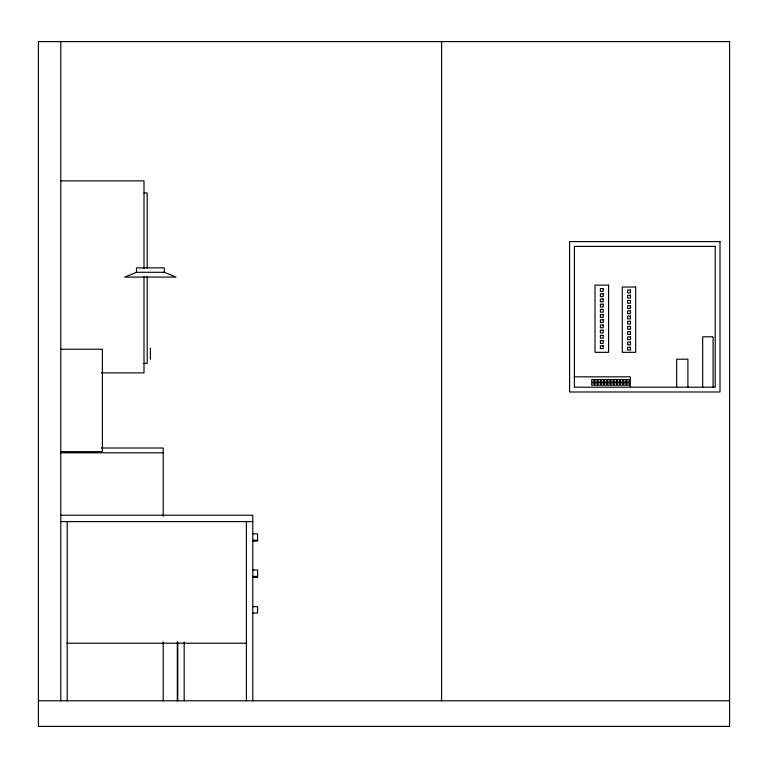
<?xml version="1.0" encoding="UTF-8"?>
<svg xmlns="http://www.w3.org/2000/svg" width="768" height="768" viewBox="0 0 768 768"><rect width="100%" height="100%" fill="white"/><g stroke="black" fill="none" stroke-linecap="round" stroke-linejoin="round"><path stroke-width="1.15" d="M136.483 272.294L124.8 277.094L175.997 277.094L164.314 272.294L136.483 272.294L136.483 267.888L164.314 267.888L164.314 272.294M60.797 180.874L144 180.874L144 268.474M144 192.95L147.197 192.95L147.197 268.013M60.797 349.229L102.403 349.229L102.403 451.632L60.797 451.632M144 363.35L147.197 363.35L147.197 276.355M101.213 372.874L144 372.874L144 276.355M574.397 376.829L630.326 376.829L630.326 387.197M101.28 448.003L163.2 448.003L163.2 516.298M60.797 452.803L163.2 452.803M60.797 515.203L252.797 515.203L252.797 700.8M60.797 521.597L252.797 521.597M252.797 533.846L257.597 533.846L257.597 541.094L252.797 541.094M252.797 540.25L257.597 540.25M252.797 570L257.597 570L257.597 577.45L252.797 577.45M252.797 576.403L257.597 576.403M252.797 606.672L257.597 606.672L257.597 613.066L252.797 613.066M66.797 643.2L246.797 643.2M38.4 700.8L729.6 700.8M713.088 387.197L713.088 336.797L702.691 336.797L702.691 387.197M687.898 387.197L687.898 359.203L676.694 359.203L676.694 387.197M441.6 41.597L441.6 700.8M246.403 521.597L246.403 700.8M184.166 642L184.166 700.8M177.763 642L177.763 700.8M177.322 642L177.322 700.8M163.2 642L163.2 700.8M150.403 348.106L150.403 359.261M67.2 521.597L67.2 700.8M60.797 41.597L60.797 700.8M729.6 41.597L38.4 41.597L38.4 726.403L729.6 726.403L729.6 41.597M720 241.603L569.597 241.603L569.597 391.997L720 391.997L720 241.603M715.2 246.403L574.397 246.403L574.397 387.197L715.2 387.197L715.2 246.403M608.592 285.13L594.998 285.13L594.998 352.33L608.592 352.33L608.592 285.13M635.664 287.03L622.291 287.03L622.291 352.33L635.664 352.33L635.664 287.03M603.197 288.586L600.394 288.586L600.394 291.379L603.197 291.379L603.197 288.586M630.461 290.045L627.658 290.045L627.658 292.848L630.461 292.848L630.461 290.045M603.197 293.779L600.394 293.779L600.394 296.582L603.197 296.582L603.197 293.779M630.461 295.248L627.658 295.248L627.658 298.042L630.461 298.042L630.461 295.248M603.197 298.982L600.394 298.982L600.394 301.786L603.197 301.786L603.197 298.982M630.461 300.442L627.658 300.442L627.658 303.245L630.461 303.245L630.461 300.442M603.197 304.186L600.394 304.186L600.394 306.979L603.197 306.979L603.197 304.186M630.461 305.645L627.658 305.645L627.658 308.448L630.461 308.448L630.461 305.645M603.197 309.379L600.394 309.379L600.394 312.182L603.197 312.182L603.197 309.379M630.461 310.848L627.658 310.848L627.658 313.642L630.461 313.642L630.461 310.848M603.197 314.582L600.394 314.582L600.394 317.386L603.197 317.386L603.197 314.582M630.461 316.042L627.658 316.042L627.658 318.845L630.461 318.845L630.461 316.042M603.197 319.786L600.394 319.786L600.394 322.579L603.197 322.579L603.197 319.786M630.461 321.245L627.658 321.245L627.658 324.048L630.461 324.048L630.461 321.245M603.197 324.979L600.394 324.979L600.394 327.782L603.197 327.782L603.197 324.979M630.461 326.448L627.658 326.448L627.658 329.242L630.461 329.242L630.461 326.448M603.197 330.182L600.394 330.182L600.394 332.986L603.197 332.986L603.197 330.182M630.461 331.642L627.658 331.642L627.658 334.445L630.461 334.445L630.461 331.642M603.197 335.386L600.394 335.386L600.394 338.179L603.197 338.179L603.197 335.386M630.461 336.845L627.658 336.845L627.658 339.648L630.461 339.648L630.461 336.845M603.197 340.579L600.394 340.579L600.394 343.382L603.197 343.382L603.197 340.579M630.461 342.048L627.658 342.048L627.658 344.842L630.461 344.842L630.461 342.048M603.197 345.782L600.394 345.782L600.394 348.586L603.197 348.586L603.197 345.782M630.461 347.242L627.658 347.242L627.658 350.045L630.461 350.045L630.461 347.242M594.115 379.632L591.725 379.632L591.725 382.013L594.115 382.013L594.115 379.632M597.312 379.632L594.931 379.632L594.931 382.013L597.312 382.013L597.312 379.632M600.518 379.632L598.128 379.632L598.128 382.013L600.518 382.013L600.518 379.632M603.715 379.632L601.325 379.632L601.325 382.013L603.715 382.013L603.715 379.632M606.912 379.632L604.531 379.632L604.531 382.013L606.912 382.013L606.912 379.632M610.118 379.632L607.728 379.632L607.728 382.013L610.118 382.013L610.118 379.632M613.315 379.632L610.925 379.632L610.925 382.013L613.315 382.013L613.315 379.632M616.512 379.632L614.131 379.632L614.131 382.013L616.512 382.013L616.512 379.632M619.718 379.632L617.328 379.632L617.328 382.013L619.718 382.013L619.718 379.632M622.915 379.632L620.525 379.632L620.525 382.013L622.915 382.013L622.915 379.632M626.112 379.632L623.731 379.632L623.731 382.013L626.112 382.013L626.112 379.632M629.318 379.632L626.928 379.632L626.928 382.013L629.318 382.013L629.318 379.632M594.115 382.829L591.725 382.829L591.725 385.219L594.115 385.219L594.115 382.829M597.312 382.829L594.931 382.829L594.931 385.219L597.312 385.219L597.312 382.829M600.518 382.829L598.128 382.829L598.128 385.219L600.518 385.219L600.518 382.829M603.715 382.829L601.325 382.829L601.325 385.219L603.715 385.219L603.715 382.829M606.912 382.829L604.531 382.829L604.531 385.219L606.912 385.219L606.912 382.829M610.118 382.829L607.728 382.829L607.728 385.219L610.118 385.219L610.118 382.829M613.315 382.829L610.925 382.829L610.925 385.219L613.315 385.219L613.315 382.829M616.512 382.829L614.131 382.829L614.131 385.219L616.512 385.219L616.512 382.829M619.718 382.829L617.328 382.829L617.328 385.219L619.718 385.219L619.718 382.829M622.915 382.829L620.525 382.829L620.525 385.219L622.915 385.219L622.915 382.829M626.112 382.829L623.731 382.829L623.731 385.219L626.112 385.219L626.112 382.829M629.318 382.829L626.928 382.829L626.928 385.219L629.318 385.219L629.318 382.829"/></g></svg>
